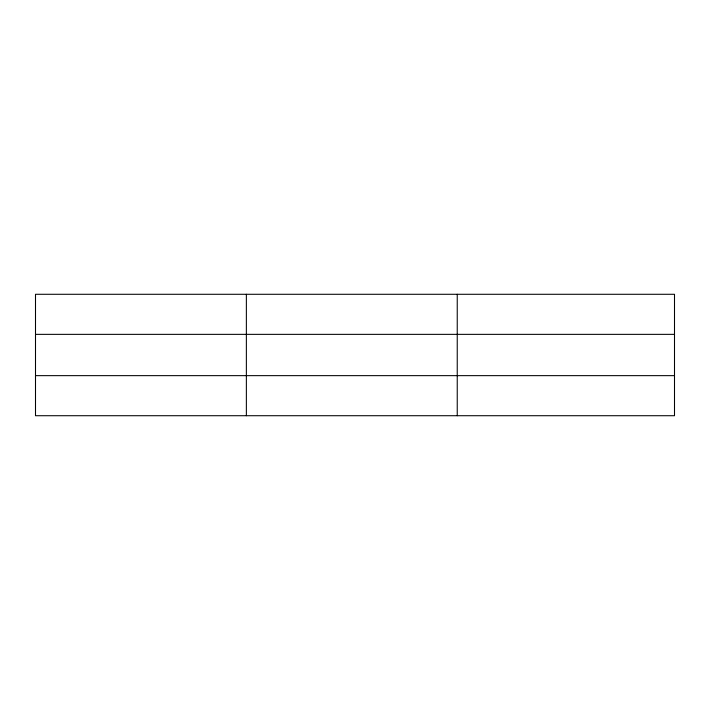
<?xml version="1.0" encoding="UTF-8"?>
<svg xmlns="http://www.w3.org/2000/svg" width="710" height="710" viewBox="0 0 710 710"><rect width="100%" height="100%" fill="white"/><g stroke="black" fill="none" stroke-linecap="round" stroke-linejoin="round"><path stroke-width="1.06" d="M246.37 415.714L246.37 294.286M457.24 415.714L457.24 294.286M674.5 375.643L674.5 415.714L35.5 415.714L35.5 294.286L674.5 294.286L674.5 375.643L35.5 375.643M35.5 334.357L674.5 334.357"/></g></svg>
